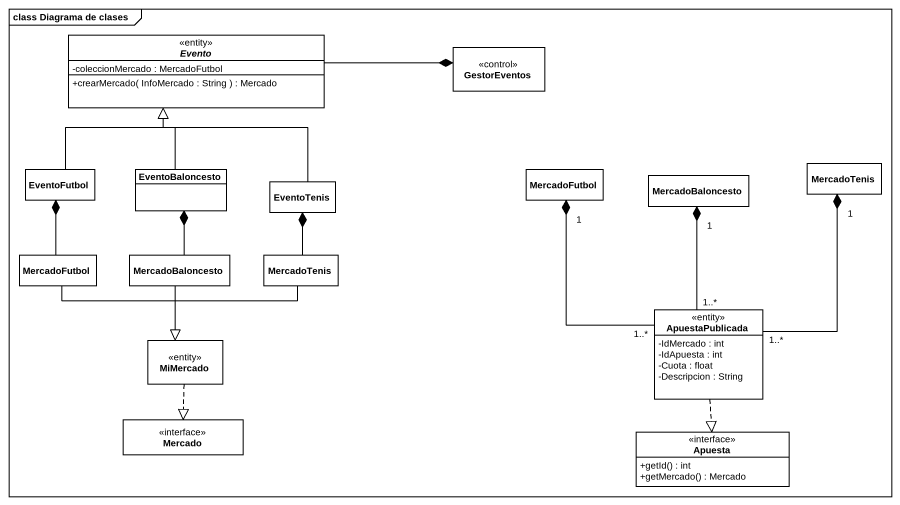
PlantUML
@startuml
mainframe class Diagrama de clases
hide circle
hide empty members
skinparam classAttributeIconSize 0
abstract class Evento <<entity>> {
  -coleccionMercado : MercadoFutbol
  +crearMercado( InfoMercado : String ) : Mercado
}
class GestorEventos <<control>>
class EventoFutbol
class EventoBaloncesto
class MercadoFutbol
class MercadoTenis
class EventoTenis
class MercadoBaloncesto
class "MercadoFutbol" as MercadoFutbol_2
class "MercadoBaloncesto" as MercadoBaloncesto_2
class "MercadoTenis" as MercadoTenis_2
class ApuestaPublicada <<entity>> {
  -IdMercado : int
  -IdApuesta : int
  -Cuota : float
  -Descripcion : String
}
class MiMercado <<entity>>
interface Mercado
interface Apuesta {
  +getId() : int
  +getMercado() : Mercado
}
GestorEventos *-left- Evento
EventoFutbol -up-|> Evento
EventoFutbol *-- MercadoFutbol_2
EventoBaloncesto -up-|> Evento
EventoBaloncesto *-- MercadoBaloncesto_2
MercadoFutbol "1" *-- "1..*" ApuestaPublicada
MercadoTenis "1" *-- "1..*" ApuestaPublicada
EventoTenis -up-|> Evento
EventoTenis *-- MercadoTenis_2
MercadoBaloncesto "1" *-- "1..*" ApuestaPublicada
MercadoFutbol_2 --|> MiMercado
MercadoBaloncesto_2 --|> MiMercado
MercadoTenis_2 --|> MiMercado
ApuestaPublicada ..|> Apuesta
MiMercado ..|> Mercado
@enduml
